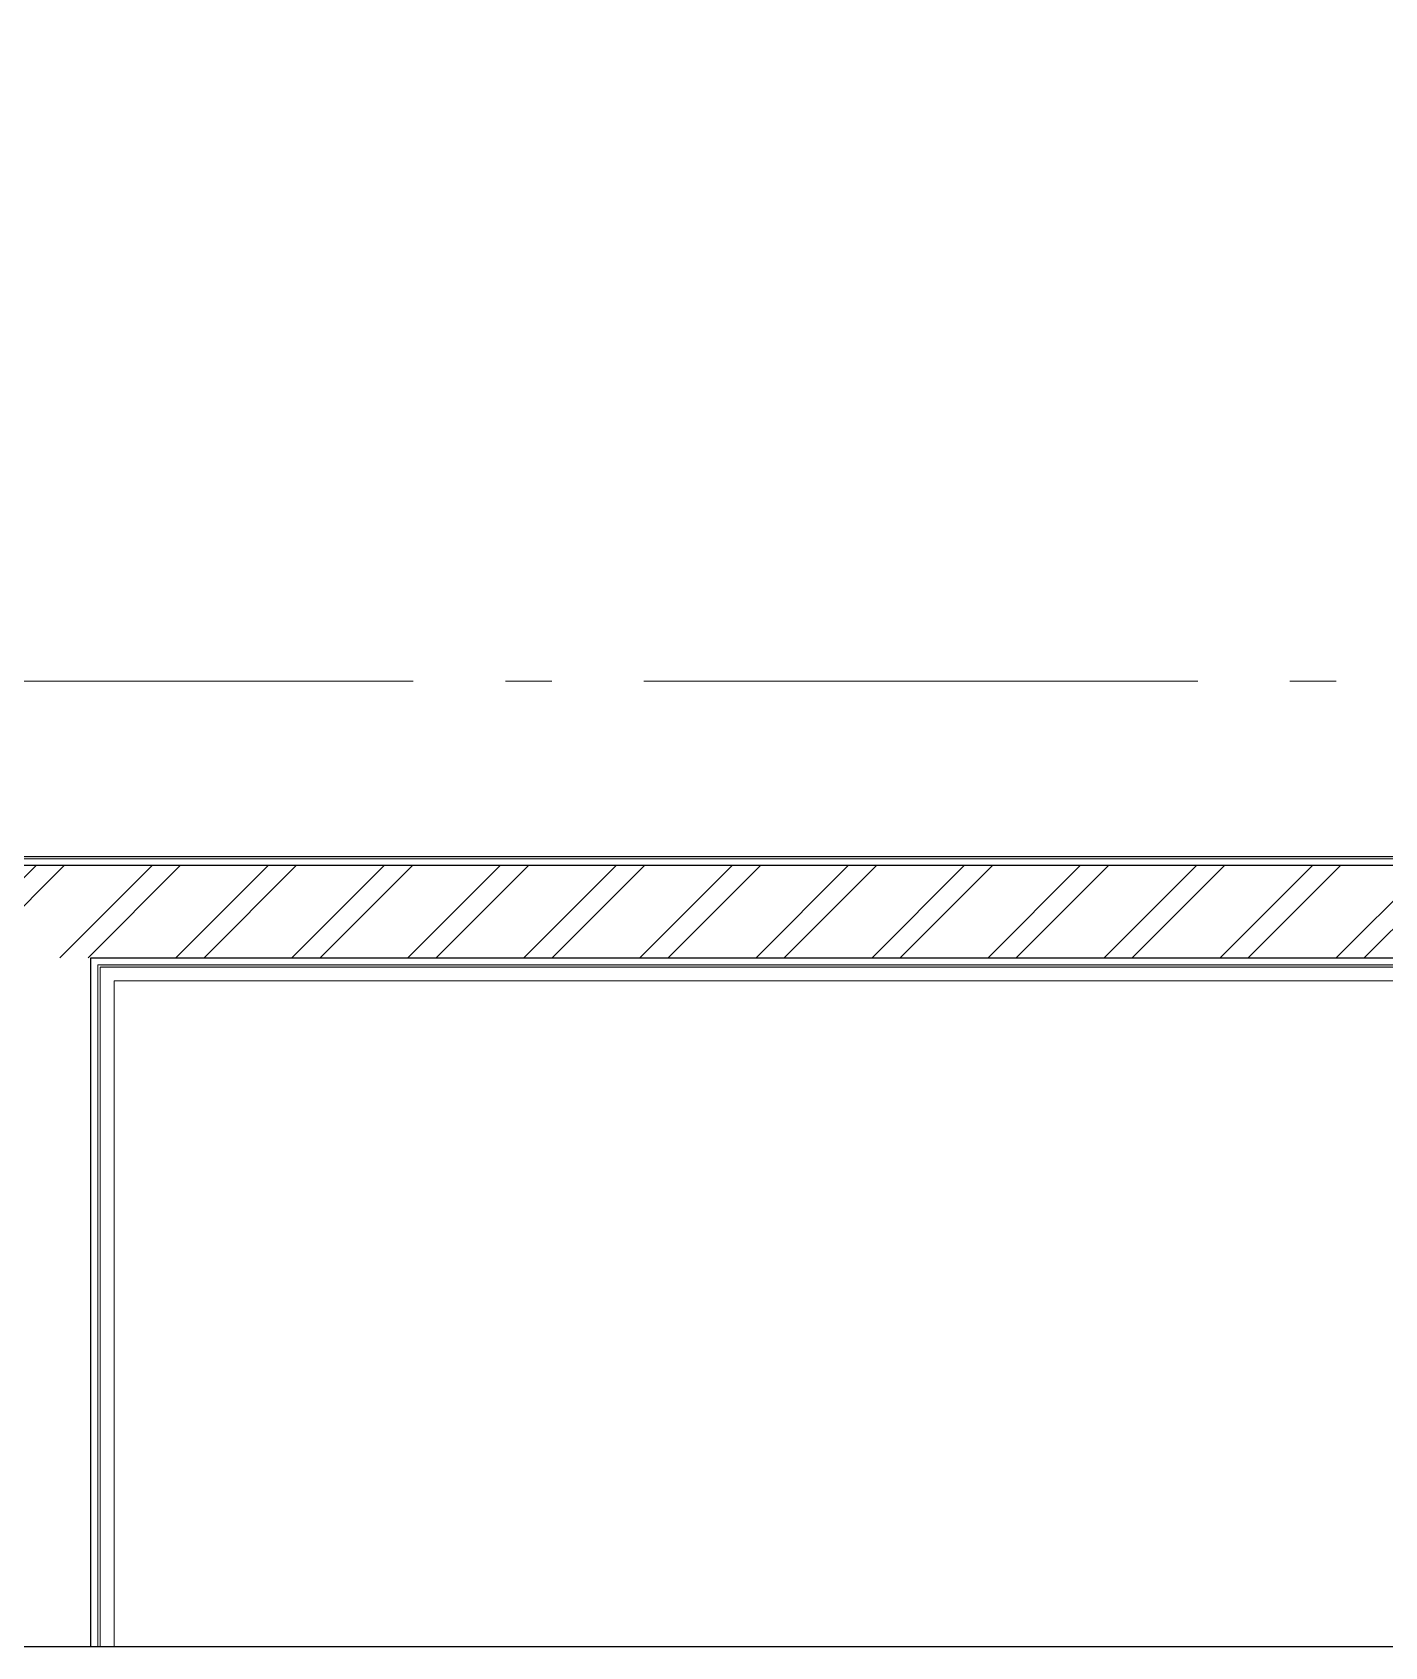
# Model space of a CAD drawing. Header units: millimetres. Extents: x -187347 to 135007, y -6415 to 292048.
# Drawn here: x -55317 to -52386, y -6038 to -2539 of the extents above; entities that cross this region are included whole.
import ezdxf

# ---------------------------------------------------------------- set-up
doc = ezdxf.new("R2010")
doc.units = ezdxf.units.MM
doc.header["$LTSCALE"] = 100
doc.linetypes.add('Z_LINE-CNTR', pattern=[17, 12, -2, 1, -2])
for name, color, linetype, lineweight in [('A-WALL', 7, 'Continuous', 5), ('A-WALL-FNSH', 7, 'Continuous', 5), ('A-WALL-PATT', 7, 'Continuous', 5), ('S-GRID', 7, 'Continuous', 5)]:
    doc.layers.add(name, color=color, linetype=linetype, lineweight=lineweight)
doc.layers.add('Tracklength', color=4, linetype='Continuous')

msp = doc.modelspace()

# ---------------------------------------------------------------- hatches: boundary and pattern name
at = {"layer": 'A-WALL-PATT', "true_color": 0xff8040}
for points in [[(-51244.1, -4330), (-51244.1, -4325), (-56635.7, -4325), (-56635.7, -4330), (-51244.9, -4330)], [(-52209.9, -4565), (-52209.9, -4560), (-55169.9, -4560), (-55169.9, -4565), (-52532.6, -4565)]]:
    msp.add_hatch(color=11, dxfattribs=at).paths.add_polyline_path(points)
at = {"layer": 'A-WALL-PATT'}
h = msp.add_hatch(dxfattribs=at)
h.set_pattern_fill('FP_33', color=256, angle=45, style=0, pattern_type=2)
h.set_pattern_definition([(45, (-212939.88, 104055), (-125.72359, 125.72359), []), (45, (-212939.88, 104245.5), (-125.72359, 125.72359), [])])
h.paths.add_polyline_path([(-42904.3, -4545), (-38739.9, -4545), (-38739.9, -4345), (-51989.9, -4345), (-51989.9, -4545), (-43274.6, -4545)])
h.paths.add_polyline_path([(-55495.2, -4545), (-52189.9, -4545), (-52189.9, -4345), (-62809.9, -4345), (-62809.9, -4545), (-56235.8, -4545)])

# ---------------------------------------------------------------- linework, layer by layer
at = {"layer": 'A-WALL'}
for p, q in [((-51244.9, -4330), (-56634.9, -4330)), ((-55174.9, -4560), (-55174.9, -6038.2)), ((-55174.9, -4560), (-55169.9, -4560)), ((-52209.9, -4560), (-55169.9, -4560)), ((-52239.9, -4595), (-55139.9, -4595)), ((-55139.9, -4595), (-55139.9, -6038.2))]:
    msp.add_line(p, q, dxfattribs=at)
at = {"layer": 'A-WALL', "lineweight": 25}
for p, q in [((-52189.9, -4345), (-56573.7, -4345)), ((-55189.9, -6038.2), (-55189.9, -4545)), ((-55189.9, -4545), (-52189.9, -4545))]:
    msp.add_line(p, q, dxfattribs=at)
at = {"layer": 'A-WALL-FNSH'}
for p, q in [((-51244.9, -4325), (-56634.9, -4325)), ((-56573.7, -4345), (-52189.9, -4345)), ((-55174.9, -4545), (-55189.9, -4545)), ((-55189.9, -4545), (-55189.9, -6038.2)), ((-55169.9, -4545), (-55174.9, -4545)), ((-52209.9, -4545), (-55169.9, -4545)), ((-55169.9, -6038.2), (-55169.9, -4565)), ((-55169.9, -4565), (-52209.9, -4565))]:
    msp.add_line(p, q, dxfattribs=at)
at = {"layer": 'S-GRID', "color": 152, "linetype": 'Z_LINE-CNTR'}
msp.add_line((-89691.4, -3945), (-18064, -3945), dxfattribs=at)
at = {"layer": 'Tracklength'}
msp.add_lwpolyline([(-89691.4, 120387.9), (-18064, 120387.9), (-18064, -6038.2), (-89691.4, -6038.2)], close=True, dxfattribs=at)

doc.saveas('drawing.dxf')
